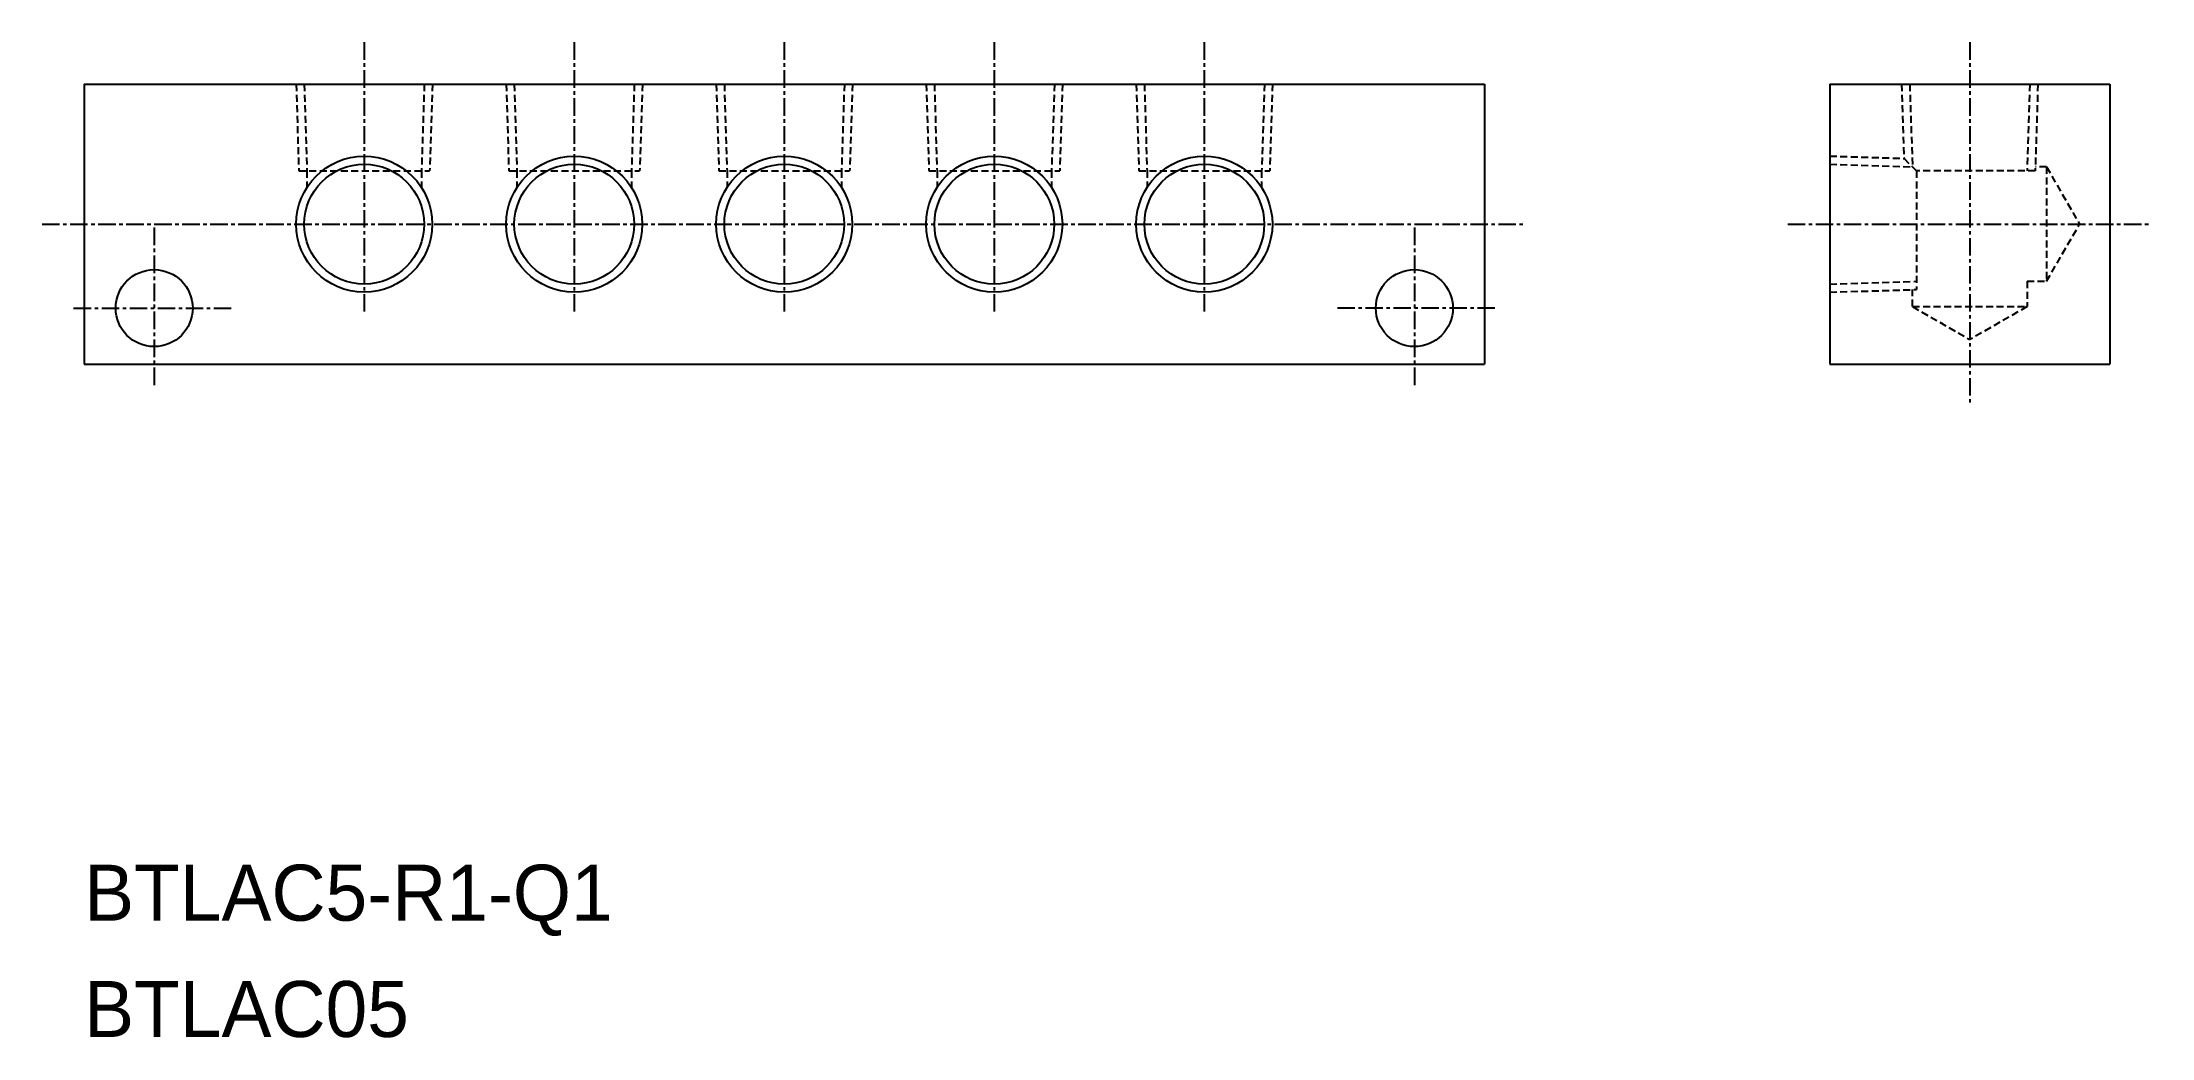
# Model space of a CAD drawing. Extents: x 5266 to 5416, y 21363 to 21434.
import ezdxf

# ---------------------------------------------------------------- set-up
doc = ezdxf.new("R2010")
doc.units = 0
doc.linetypes.add('CENTER', pattern=[2, 1.25, -0.25, 0.25, -0.25])
doc.linetypes.add('DASHED', pattern=[0.75, 0.5, -0.25])
doc.layers.get('0').update_dxf_attribs({"linetype": 'CONTINUOUS'})
doc.layers.add('CENTER', color=1, linetype='CENTER')

msp = doc.modelspace()

# ---------------------------------------------------------------- linework, layer by layer
at = {"color": 7, "linetype": 'CONTINUOUS'}
for p, q in [((5268.67, 21430.76), (5368.67, 21430.76)), ((5268.67, 21430.76), (5268.67, 21410.76)), ((5368.67, 21430.76), (5368.67, 21410.76)), ((5393.34, 21430.76), (5413.34, 21430.76)), ((5393.34, 21430.76), (5393.34, 21410.76)), ((5413.34, 21430.76), (5413.34, 21410.76)), ((5268.67, 21410.76), (5368.67, 21410.76)), ((5393.34, 21410.76), (5413.34, 21410.76))]:
    msp.add_line(p, q, dxfattribs=at)
at = {"color": 3, "linetype": 'DASHED'}
for p, q in [((5283.81, 21430.76), (5284, 21424.56)), ((5284.39, 21430.76), (5284.58, 21424.56)), ((5292.96, 21430.76), (5292.76, 21424.56)), ((5293.54, 21430.76), (5293.34, 21424.56)), ((5298.81, 21430.76), (5299, 21424.56)), ((5299.39, 21430.76), (5299.58, 21424.56)), ((5307.96, 21430.76), (5307.76, 21424.56)), ((5308.54, 21430.76), (5308.34, 21424.56)), ((5313.81, 21430.76), (5314, 21424.56)), ((5314.39, 21430.76), (5314.58, 21424.56)), ((5322.96, 21430.76), (5322.76, 21424.56)), ((5323.54, 21430.76), (5323.34, 21424.56)), ((5328.81, 21430.76), (5329, 21424.56)), ((5329.39, 21430.76), (5329.58, 21424.56)), ((5337.96, 21430.76), (5337.76, 21424.56)), ((5338.54, 21430.76), (5338.34, 21424.56)), ((5343.81, 21430.76), (5344, 21424.56)), ((5344.39, 21430.76), (5344.58, 21424.56)), ((5352.96, 21430.76), (5352.76, 21424.56)), ((5353.54, 21430.76), (5353.34, 21424.56)), ((5398.47, 21430.76), (5398.64, 21425.46)), ((5399.05, 21430.76), (5399.24, 21424.86)), ((5407.62, 21430.76), (5407.43, 21424.56)), ((5408.2, 21430.76), (5408.01, 21424.56)), ((5284, 21424.56), (5293.34, 21424.56)), ((5284.58, 21424.56), (5284.58, 21423.4)), ((5292.76, 21424.56), (5292.76, 21423.4)), ((5299, 21424.56), (5308.34, 21424.56)), ((5299.58, 21424.56), (5299.58, 21423.4)), ((5307.76, 21424.56), (5307.76, 21423.4)), ((5314, 21424.56), (5323.34, 21424.56)), ((5314.58, 21424.56), (5314.58, 21423.4)), ((5322.76, 21424.56), (5322.76, 21423.4)), ((5329, 21424.56), (5338.34, 21424.56)), ((5329.58, 21424.56), (5329.58, 21423.4)), ((5337.76, 21424.56), (5337.76, 21423.4)), ((5344, 21424.56), (5353.34, 21424.56)), ((5344.58, 21424.56), (5344.58, 21423.4)), ((5352.76, 21424.56), (5352.76, 21423.4)), ((5393.34, 21425.63), (5398.64, 21425.46)), ((5393.34, 21425.05), (5399.24, 21424.86)), ((5398.64, 21425.46), (5399.54, 21424.56)), ((5399.54, 21424.56), (5399.54, 21416.09)), ((5408.01, 21424.56), (5399.54, 21424.56)), ((5408.82, 21424.85), (5408.02, 21424.85)), ((5408.82, 21424.85), (5408.82, 21416.68)), ((5408.82, 21424.85), (5411.18, 21420.76)), ((5408.82, 21416.68), (5411.18, 21420.76)), ((5393.34, 21416.48), (5399.54, 21416.68)), ((5393.34, 21415.9), (5399.54, 21416.09)), ((5399.25, 21414.87), (5399.25, 21416.09)), ((5407.43, 21416.68), (5408.82, 21416.68)), ((5407.43, 21416.68), (5407.43, 21414.87)), ((5399.25, 21414.87), (5407.43, 21414.87)), ((5399.25, 21414.87), (5403.34, 21412.51)), ((5407.43, 21414.87), (5403.34, 21412.51))]:
    msp.add_line(p, q, dxfattribs=at)
at = {"color": 3, "linetype": 'CONTINUOUS'}
for centre in [(5288.67, 21420.76), (5303.67, 21420.76), (5318.67, 21420.76), (5333.67, 21420.76), (5348.67, 21420.76)]:
    msp.add_circle(centre, 4.86, dxfattribs=at)
at = {"color": 7, "linetype": 'CONTINUOUS'}
for centre, radius in [((5288.67, 21420.76), 4.28), ((5303.67, 21420.76), 4.28), ((5318.67, 21420.76), 4.28), ((5333.67, 21420.76), 4.28), ((5348.67, 21420.76), 4.28), ((5273.67, 21414.76), 2.75), ((5363.67, 21414.76), 2.75)]:
    msp.add_circle(centre, radius, dxfattribs=at)
at = {"layer": 'CENTER', "color": 1, "linetype": 'CENTER'}
for p, q in [((5288.67, 21433.76), (5288.67, 21414.39)), ((5303.67, 21433.76), (5303.67, 21414.39)), ((5318.67, 21433.76), (5318.67, 21414.39)), ((5333.67, 21433.76), (5333.67, 21414.39)), ((5348.67, 21433.76), (5348.67, 21414.39)), ((5403.34, 21433.76), (5403.34, 21407.76)), ((5265.67, 21420.76), (5371.67, 21420.76)), ((5273.67, 21420.51), (5273.67, 21409.01)), ((5363.67, 21420.51), (5363.67, 21409.01)), ((5390.34, 21420.76), (5416.34, 21420.76)), ((5267.92, 21414.76), (5279.42, 21414.76)), ((5369.42, 21414.76), (5357.92, 21414.76))]:
    msp.add_line(p, q, dxfattribs=at)

# ---------------------------------------------------------------- texts
at = {"color": 7, "linetype": 'CONTINUOUS'}
for s, p in [('BTLAC5-R1-Q1', (5268.67, 21370.99)), ('BTLAC05', (5268.67, 21362.68))]:
    msp.add_text(s, height=4, dxfattribs=at).set_placement(p)

doc.saveas('drawing.dxf')
